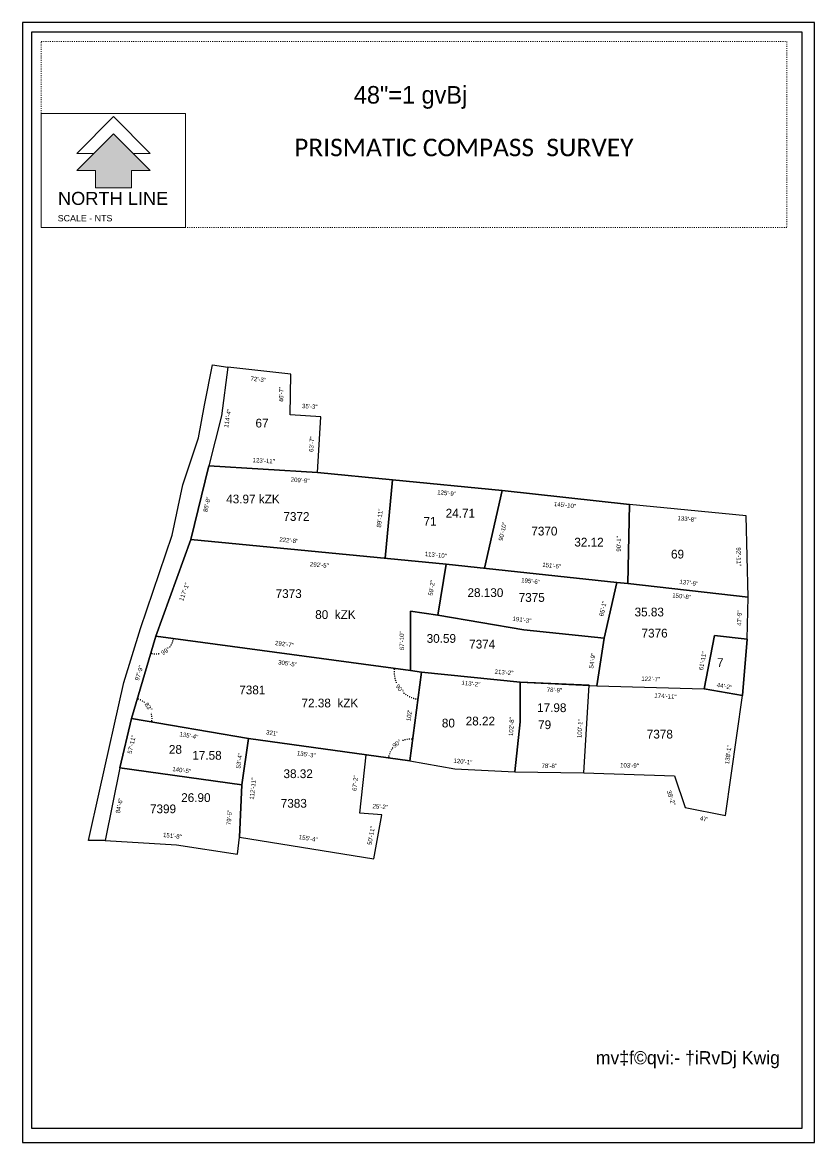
# Model space of a CAD drawing. Header units: inches. Extents: x -632136 to 122197, y -2623 to 455295.
# Drawn here: x -300524 to -289688, y 201021 to 216345 of the extents above; entities that cross this region are included whole.
import ezdxf

# ---------------------------------------------------------------- set-up
doc = ezdxf.new("R2010")
doc.units = ezdxf.units.IN
doc.header["$MEASUREMENT"] = 0
doc.linetypes.add('ACAD_ISO03W100', pattern=[30, 12, -18])
for name, color, linetype, lineweight in [('Angle', 220, 'ACAD_ISO03W100', 13), ('dor', 92, 'Continuous', 13), ('Main LINE', 20, 'Continuous', 30)]:
    doc.layers.add(name, color=color, linetype=linetype, lineweight=lineweight)
doc.styles.add('Arial$001', font='arial.ttf', dxfattribs={"height": 4.716})
doc.styles.get("Standard").update_dxf_attribs({"font": '', "height": 60})
doc.styles.get('Standard').set_extended_font_data('Kalpurush ANSI')
doc.dimstyles.new('d2', dxfattribs={"dimtxt": 240, "dimasz": 10, "dimexe": 0.18, "dimexo": 0.0625, "dimgap": 0.09, "dimtad": 0, "dimtoh": 1, "dimdec": 0, "dimzin": 0, "dimdsep": 46, "dimlunit": 4, "dimtxsty": 'Standard', "dimblk": 'CLOSEDBLANK', "dimcen": 0.09, "dimse1": 1, "dimse2": 1, "dimclrd": 1, "dimclre": 3, "dimclrt": 3, "dimadec": 0, "dimazin": 0, "dimtfac": 1, "dimtdec": 0, "dimtofl": 0, "dimtmove": 0, "dimatfit": 3, "dimldrblk": 'CLOSEDBLANK', "dimfxl": 1, "dimtfillclr": 7, "dimtolj": 1, "dimtzin": 0, "dimarcsym": 0})
doc.dimstyles.get("Standard").update_dxf_attribs({"dimtxt": 120, "dimasz": 10, "dimexe": 0.18, "dimexo": 0.0625, "dimgap": 0.09, "dimtad": 0, "dimtoh": 1, "dimdec": 0, "dimzin": 0, "dimdsep": 46, "dimlunit": 4, "dimtxsty": 'Standard', "dimcen": 0.09, "dimse1": 1, "dimse2": 1, "dimsd1": 1, "dimsd2": 1, "dimclre": 3, "dimclrt": 1, "dimadec": 0, "dimazin": 0, "dimtfac": 1, "dimtdec": 0, "dimtofl": 0, "dimtmove": 0, "dimatfit": 3, "dimfxl": 1, "dimtfillclr": 7, "dimtolj": 1, "dimtzin": 0, "dimarcsym": 0})

# ---------------------------------------------------------------- blocks, each defined once
blk = doc.blocks.new('*D182')
at = {"layer": 'Defpoints', "color": 0, "lineweight": 30}
for p in [(-298221, 209269), (-294728, 208936), (-294744, 208760)]:
    blk.add_point(p, dxfattribs=at)
at = {"layer": 'Main LINE', "color": 1, "insert": (-296462, 208924), "char_height": 60, "attachment_point": 5, "rotation": 354.5469}
blk.add_mtext('\\A1;292\'-5"', dxfattribs=at)
blk = doc.blocks.new('*D183')
at = {"layer": 'Defpoints', "color": 0, "lineweight": 30}
for p in [(-298697, 207948), (-295200, 207606), (-295217, 207479)]:
    blk.add_point(p, dxfattribs=at)
at = {"layer": 'Main LINE', "color": 1, "insert": (-296940, 207840), "char_height": 60, "attachment_point": 5, "rotation": 352.3245}
blk.add_mtext('\\A1;292\'-7"', dxfattribs=at)
blk = doc.blocks.new('*D184')
at = {"layer": 'Defpoints', "color": 0, "lineweight": 30}
for p in [(-295217, 208293), (-295333, 207479), (-295217, 207479)]:
    blk.add_point(p, dxfattribs=at)
at = {"layer": 'Main LINE', "color": 1, "insert": (-295333, 207886), "char_height": 60, "attachment_point": 5, "rotation": 90}
blk.add_mtext('\\A1;67\'-10"', dxfattribs=at)
blk = doc.blocks.new('*D185')
at = {"layer": 'Defpoints', "color": 0, "lineweight": 30}
for p in [(-294870, 208959), (-294728, 208936), (-294841, 208235)]:
    blk.add_point(p, dxfattribs=at)
at = {"layer": 'Main LINE', "color": 1, "insert": (-294927, 208608), "char_height": 60, "attachment_point": 5, "rotation": 80.8428}
blk.add_mtext('\\A1;59\'-2"', dxfattribs=at)
blk = doc.blocks.new('*D186')
at = {"layer": 'Defpoints', "color": 0, "lineweight": 30}
for p in [(-298221, 209269), (-295550, 209133), (-295561, 209015)]:
    blk.add_point(p, dxfattribs=at)
at = {"layer": 'Main LINE', "color": 1, "insert": (-296880, 209260), "char_height": 60, "attachment_point": 5, "rotation": 354.5469}
blk.add_mtext('\\A1;222\'-8"', dxfattribs=at)
blk = doc.blocks.new('*D187')
at = {"layer": 'Defpoints', "color": 0, "lineweight": 30}
for p in [(-297973, 210279), (-295470, 209989), (-295463, 210090)]:
    blk.add_point(p, dxfattribs=at)
at = {"layer": 'Main LINE', "color": 1, "insert": (-296725, 210083), "char_height": 60, "attachment_point": 5, "rotation": 355.6825}
blk.add_mtext('\\A1;209\'-9"', dxfattribs=at)
blk = doc.blocks.new('*D188')
at = {"layer": 'Defpoints', "color": 0, "lineweight": 30}
for p in [(-297973, 210279), (-296481, 210304), (-296488, 210188)]:
    blk.add_point(p, dxfattribs=at)
at = {"layer": 'Main LINE', "color": 1, "insert": (-297223, 210349), "char_height": 60, "attachment_point": 5, "rotation": 356.4729}
blk.add_mtext('\\A1;123\'-11"', dxfattribs=at)
blk = doc.blocks.new('*D189')
at = {"layer": 'Defpoints', "color": 0, "lineweight": 30}
for p in [(-298221, 209269), (-298697, 207948), (-298549, 207894)]:
    blk.add_point(p, dxfattribs=at)
at = {"layer": 'Main LINE', "color": 1, "insert": (-298311, 208555), "char_height": 60, "attachment_point": 5, "rotation": 70.1911}
blk.add_mtext('\\A1;117\'-1"', dxfattribs=at)
blk = doc.blocks.new('*D190')
at = {"layer": 'Defpoints', "color": 0, "lineweight": 30}
for p in [(-298697, 207948), (-295065, 207458), (-295082, 207331)]:
    blk.add_point(p, dxfattribs=at)
at = {"layer": 'Main LINE', "color": 1, "insert": (-296898, 207576), "char_height": 60, "attachment_point": 5, "rotation": 352.3176}
blk.add_mtext('\\A1;305\'-5"', dxfattribs=at)
blk = doc.blocks.new('*D191')
at = {"layer": 'Defpoints', "color": 0, "lineweight": 30}
for p in [(-299031, 206824), (-295209, 206335), (-295223, 206244)]:
    blk.add_point(p, dxfattribs=at)
at = {"layer": 'Main LINE', "color": 1, "insert": (-297113, 206625), "char_height": 60, "attachment_point": 5, "rotation": 351.3471}
blk.add_mtext("\\A1;321'", dxfattribs=at)
blk = doc.blocks.new('*D192')
at = {"layer": 'Defpoints', "color": 0, "lineweight": 30}
for p in [(-295065, 207458), (-295313, 206256), (-295223, 206244)]:
    blk.add_point(p, dxfattribs=at)
at = {"layer": 'Main LINE', "color": 1, "insert": (-295234, 206863), "char_height": 60, "attachment_point": 5, "rotation": 82.5585}
blk.add_mtext("\\A1;102'", dxfattribs=at)
blk = doc.blocks.new('*D193')
at = {"layer": 'Defpoints', "color": 0, "lineweight": 30}
for p in [(-299048, 206726), (-299031, 206824), (-297430, 206549)]:
    blk.add_point(p, dxfattribs=at)
at = {"layer": 'Main LINE', "color": 1, "insert": (-298247, 206589), "char_height": 60, "attachment_point": 5, "rotation": 350.2535}
blk.add_mtext('\\A1;135\'-4"', dxfattribs=at)
blk = doc.blocks.new('*D194')
at = {"layer": 'Defpoints', "color": 0, "lineweight": 30}
for p in [(-299031, 206824), (-298950, 206804), (-299192, 206147)]:
    blk.add_point(p, dxfattribs=at)
at = {"layer": 'Main LINE', "color": 1, "insert": (-299030, 206466), "char_height": 60, "attachment_point": 5, "rotation": 76.6533}
blk.add_mtext('\\A1;57\'-11"', dxfattribs=at)
blk = doc.blocks.new('*D195')
at = {"layer": 'Defpoints', "color": 0, "lineweight": 30}
for p in [(-299192, 206147), (-297511, 206000), (-297523, 205916)]:
    blk.add_point(p, dxfattribs=at)
at = {"layer": 'Main LINE', "color": 1, "insert": (-298345, 206116), "char_height": 60, "attachment_point": 5, "rotation": 352.1031}
blk.add_mtext('\\A1;140\'-5"', dxfattribs=at)
blk = doc.blocks.new('*D196')
at = {"layer": 'Defpoints', "color": 0, "lineweight": 30}
for p in [(-297430, 206549), (-297603, 205927), (-297523, 205916)]:
    blk.add_point(p, dxfattribs=at)
at = {"layer": 'Main LINE', "color": 1, "insert": (-297557, 206244), "char_height": 60, "attachment_point": 5, "rotation": 81.6862}
blk.add_mtext('\\A1;53\'-4"', dxfattribs=at)
blk = doc.blocks.new('*D197')
at = {"layer": 'Defpoints', "color": 0, "lineweight": 30}
for p in [(-299394, 205154), (-297567, 205124), (-297584, 204965)]:
    blk.add_point(p, dxfattribs=at)
at = {"layer": 'Main LINE', "color": 1, "insert": (-298472, 205218), "char_height": 60, "attachment_point": 5, "rotation": 354.0388}
blk.add_mtext('\\A1;151\'-8"', dxfattribs=at)
blk = doc.blocks.new('*D198')
at = {"layer": 'Defpoints', "color": 0, "lineweight": 30}
for p in [(-297523, 205916), (-297726, 204974), (-297584, 204965)]:
    blk.add_point(p, dxfattribs=at)
at = {"layer": 'Main LINE', "color": 1, "insert": (-297695, 205469), "char_height": 60, "attachment_point": 5, "rotation": 86.3299}
blk.add_mtext('\\A1;79\'-5"', dxfattribs=at)
blk = doc.blocks.new('*D199')
at = {"layer": 'Defpoints', "color": 0, "lineweight": 30}
for p in [(-299192, 206147), (-299394, 205154), (-299300, 205135)]:
    blk.add_point(p, dxfattribs=at)
at = {"layer": 'Main LINE', "color": 1, "insert": (-299199, 205631), "char_height": 60, "attachment_point": 5, "rotation": 78.5072}
blk.add_mtext('\\A1;84\'-6"', dxfattribs=at)
blk = doc.blocks.new('*D200')
at = {"layer": 'Defpoints', "color": 0, "lineweight": 30}
for p in [(-297430, 206549), (-295822, 206327), (-295837, 206221)]:
    blk.add_point(p, dxfattribs=at)
at = {"layer": 'Main LINE', "color": 1, "insert": (-296641, 206332), "char_height": 60, "attachment_point": 5, "rotation": 352.1445}
blk.add_mtext('\\A1;135\'-3"', dxfattribs=at)
blk = doc.blocks.new('*D201')
at = {"layer": 'Defpoints', "color": 0, "lineweight": 30}
for p in [(-295822, 206327), (-296016, 205537), (-295909, 205526)]:
    blk.add_point(p, dxfattribs=at)
at = {"layer": 'Main LINE', "color": 1, "insert": (-295972, 205938), "char_height": 60, "attachment_point": 5, "rotation": 83.8369}
blk.add_mtext('\\A1;67\'-2"', dxfattribs=at)
blk = doc.blocks.new('*D202')
at = {"layer": 'Defpoints', "color": 0, "lineweight": 30}
for p in [(-297557, 205200), (-295717, 204903), (-295695, 205034)]:
    blk.add_point(p, dxfattribs=at)
at = {"layer": 'Main LINE', "color": 1, "insert": (-296615, 205183), "char_height": 60, "attachment_point": 5, "rotation": 350.8308}
blk.add_mtext('\\A1;155\'-4"', dxfattribs=at)
blk = doc.blocks.new('*D203')
at = {"layer": 'Defpoints', "color": 0, "lineweight": 30}
for p in [(-295607, 205504), (-295810, 204920), (-295717, 204903)]:
    blk.add_point(p, dxfattribs=at)
at = {"layer": 'Main LINE', "color": 1, "insert": (-295755, 205220), "char_height": 60, "attachment_point": 5, "rotation": 79.6742}
blk.add_mtext('\\A1;50\'-11"', dxfattribs=at)
blk = doc.blocks.new('*D204')
at = {"layer": 'Defpoints', "color": 0, "lineweight": 30}
for p in [(-295909, 205526), (-295607, 205504), (-295599, 205615)]:
    blk.add_point(p, dxfattribs=at)
at = {"layer": 'Main LINE', "color": 1, "insert": (-295628, 205617), "char_height": 60, "attachment_point": 5, "rotation": 355.8266}
blk.add_mtext('\\A1;25\'-2"', dxfattribs=at)
blk = doc.blocks.new('*D205')
at = {"layer": 'Defpoints', "color": 0, "lineweight": 30}
for p in [(-298697, 207948), (-299107, 206846), (-299031, 206824)]:
    blk.add_point(p, dxfattribs=at)
at = {"layer": 'Main LINE', "color": 1, "insert": (-298929, 207444), "char_height": 60, "attachment_point": 5, "rotation": 73.4505}
blk.add_mtext('\\A1;97\'-9"', dxfattribs=at)
blk = doc.blocks.new('*D206')
at = {"layer": 'Defpoints', "color": 0, "lineweight": 30}
for p in [(-295223, 206244), (-293783, 206158), (-293790, 206091)]:
    blk.add_point(p, dxfattribs=at)
at = {"layer": 'Main LINE', "color": 1, "insert": (-294499, 206234), "char_height": 60, "attachment_point": 5, "rotation": 353.8859}
blk.add_mtext('\\A1;120\'-1"', dxfattribs=at)
blk = doc.blocks.new('*D207')
at = {"layer": 'Defpoints', "color": 0, "lineweight": 30}
for p in [(-293714, 207320), (-293873, 206096), (-293790, 206091)]:
    blk.add_point(p, dxfattribs=at)
at = {"layer": 'Main LINE', "color": 1, "insert": (-293835, 206711), "char_height": 60, "attachment_point": 5, "rotation": 86.4396}
blk.add_mtext('\\A1;102\'-8"', dxfattribs=at)
blk = doc.blocks.new('*D208')
at = {"layer": 'Defpoints', "color": 0, "lineweight": 30}
for p in [(-295074, 207368), (-295065, 207458), (-293714, 207320)]:
    blk.add_point(p, dxfattribs=at)
at = {"layer": 'Main LINE', "color": 1, "insert": (-294389, 207299), "char_height": 60, "attachment_point": 5, "rotation": 354.1886}
blk.add_mtext('\\A1;113\'-2"', dxfattribs=at)
blk = doc.blocks.new('*D209')
at = {"layer": 'Defpoints', "color": 0, "lineweight": 30}
for p in [(-297430, 206549), (-297557, 205200), (-297436, 205188)]:
    blk.add_point(p, dxfattribs=at)
at = {"layer": 'Main LINE', "color": 1, "insert": (-297373, 205863), "char_height": 60, "attachment_point": 5, "rotation": 84.6429}
blk.add_mtext('\\A1;112\'-11"', dxfattribs=at)
blk = doc.blocks.new('*D210')
at = {"layer": 'Defpoints', "color": 0, "lineweight": 30}
for p in [(-293714, 207320), (-292774, 207190), (-292770, 207276)]:
    blk.add_point(p, dxfattribs=at)
at = {"layer": 'Main LINE', "color": 1, "insert": (-293246, 207212), "char_height": 60, "attachment_point": 5, "rotation": 357.3453}
blk.add_mtext('\\A1;78\'-9"', dxfattribs=at)
blk = doc.blocks.new('*D211')
at = {"layer": 'Defpoints', "color": 0, "lineweight": 30}
for p in [(-292770, 207276), (-292937, 206084), (-292846, 206078)]:
    blk.add_point(p, dxfattribs=at)
at = {"layer": 'Main LINE', "color": 1, "insert": (-292899, 206683), "char_height": 60, "attachment_point": 5, "rotation": 86.3508}
blk.add_mtext('\\A1;100\'-1"', dxfattribs=at)
blk = doc.blocks.new('*D212')
at = {"layer": 'Defpoints', "color": 0, "lineweight": 30}
for p in [(-292845, 206169), (-293790, 206091), (-292846, 206078)]:
    blk.add_point(p, dxfattribs=at)
at = {"layer": 'Main LINE', "color": 1, "insert": (-293317, 206175), "char_height": 60, "attachment_point": 5, "rotation": 359.211}
blk.add_mtext('\\A1;78\'-8"', dxfattribs=at)
blk = doc.blocks.new('*D213')
at = {"layer": 'Defpoints', "color": 0, "lineweight": 30}
for p in [(-291598, 206160), (-292846, 206078), (-291602, 206039)]:
    blk.add_point(p, dxfattribs=at)
at = {"layer": 'Main LINE', "color": 1, "insert": (-292220, 206180), "char_height": 60, "attachment_point": 5, "rotation": 358.2043}
blk.add_mtext('\\A1;103\'-9"', dxfattribs=at)
blk = doc.blocks.new('*D214')
at = {"layer": 'Defpoints', "color": 0, "lineweight": 30}
for p in [(-292770, 207276), (-290680, 207059), (-290675, 207135)]:
    blk.add_point(p, dxfattribs=at)
at = {"layer": 'Main LINE', "color": 1, "insert": (-291728, 207129), "char_height": 60, "attachment_point": 5, "rotation": 356.1425}
blk.add_mtext('\\A1;174\'-11"', dxfattribs=at)
blk = doc.blocks.new('*D215')
at = {"layer": 'Defpoints', "color": 0, "lineweight": 30}
for p in [(-290675, 207135), (-290985, 205506), (-290906, 205495)]:
    blk.add_point(p, dxfattribs=at)
at = {"layer": 'Main LINE', "color": 1, "insert": (-290870, 206326), "char_height": 60, "attachment_point": 5, "rotation": 81.9848}
blk.add_mtext('\\A1;138\'-1"', dxfattribs=at)
blk = doc.blocks.new('*D216')
at = {"layer": 'Defpoints', "color": 0, "lineweight": 30}
for p in [(-291460, 205603), (-290925, 205396), (-290906, 205495)]:
    blk.add_point(p, dxfattribs=at)
at = {"layer": 'Main LINE', "color": 1, "insert": (-291202, 205450), "char_height": 60, "attachment_point": 5, "rotation": 348.9092}
blk.add_mtext("\\A1;47'", dxfattribs=at)
blk = doc.blocks.new('*D217')
at = {"layer": 'Defpoints', "color": 0, "lineweight": 30}
for p in [(-291734, 205995), (-291602, 206039), (-291460, 205603)]:
    blk.add_point(p, dxfattribs=at)
at = {"layer": 'Main LINE', "color": 1, "insert": (-291650, 205737), "char_height": 60, "attachment_point": 5, "rotation": 288.1186}
blk.add_mtext('\\A1;38\'-2"', dxfattribs=at)
blk = doc.blocks.new('*D218')
at = {"layer": 'Defpoints', "color": 0, "lineweight": 30}
for p in [(-292568, 207921), (-292778, 207289), (-292668, 207272)]:
    blk.add_point(p, dxfattribs=at)
at = {"layer": 'Main LINE', "color": 1, "insert": (-292728, 207613), "char_height": 60, "attachment_point": 5, "rotation": 81.2406}
blk.add_mtext('\\A1;54\'-9"', dxfattribs=at)
blk = doc.blocks.new('*D219')
at = {"layer": 'Defpoints', "color": 0, "lineweight": 30}
for p in [(-294841, 208235), (-292554, 208016), (-292568, 207921)]:
    blk.add_point(p, dxfattribs=at)
at = {"layer": 'Main LINE', "color": 1, "insert": (-293691, 208173), "char_height": 60, "attachment_point": 5, "rotation": 352.1347}
blk.add_mtext('\\A1;191\'-3"', dxfattribs=at)
blk = doc.blocks.new('*D220')
at = {"layer": 'Defpoints', "color": 0, "lineweight": 30}
for p in [(-292497, 208705), (-292395, 208682), (-292568, 207921)]:
    blk.add_point(p, dxfattribs=at)
at = {"layer": 'Main LINE', "color": 1, "insert": (-292583, 208325), "char_height": 60, "attachment_point": 5, "rotation": 77.2364}
blk.add_mtext('\\A1;65\'-1"', dxfattribs=at)
blk = doc.blocks.new('*D221')
at = {"layer": 'Defpoints', "color": 0, "lineweight": 30}
for p in [(-294202, 208879), (-294188, 209012), (-292395, 208682)]:
    blk.add_point(p, dxfattribs=at)
at = {"layer": 'Main LINE', "color": 1, "insert": (-293284, 208914), "char_height": 60, "attachment_point": 5, "rotation": 353.7973}
blk.add_mtext('\\A1;151\'-6"', dxfattribs=at)
blk = doc.blocks.new('*D222')
at = {"layer": 'Defpoints', "color": 0, "lineweight": 30}
for p in [(-294728, 208936), (-292407, 208575), (-292395, 208682)]:
    blk.add_point(p, dxfattribs=at)
at = {"layer": 'Main LINE', "color": 1, "insert": (-293573, 208702), "char_height": 60, "attachment_point": 5, "rotation": 353.7973}
blk.add_mtext('\\A1;195\'-6"', dxfattribs=at)
blk = doc.blocks.new('*D223')
at = {"layer": 'Defpoints', "color": 0, "lineweight": 30}
for p in [(-295550, 209128), (-295561, 209015), (-294202, 208879)]:
    blk.add_point(p, dxfattribs=at)
at = {"layer": 'Main LINE', "color": 1, "insert": (-294870, 209060), "char_height": 60, "attachment_point": 5, "rotation": 354.2569}
blk.add_mtext('\\A1;113\'-10"', dxfattribs=at)
blk = doc.blocks.new('*D224')
at = {"layer": 'Defpoints', "color": 0, "lineweight": 30}
for p in [(-293961, 209941), (-293834, 209912), (-294202, 208879)]:
    blk.add_point(p, dxfattribs=at)
at = {"layer": 'Main LINE', "color": 1, "insert": (-293955, 209381), "char_height": 60, "attachment_point": 5, "rotation": 77.1997}
blk.add_mtext('\\A1;90\'-10"', dxfattribs=at)
blk = doc.blocks.new('*D225')
at = {"layer": 'Defpoints', "color": 0, "lineweight": 30}
for p in [(-292221, 209749), (-292376, 208671), (-292241, 208668)]:
    blk.add_point(p, dxfattribs=at)
at = {"layer": 'Main LINE', "color": 1, "insert": (-292366, 209211), "char_height": 60, "attachment_point": 5, "rotation": 88.9661}
blk.add_mtext('\\A1;90\'-1"', dxfattribs=at)
blk = doc.blocks.new('*D226')
at = {"layer": 'Defpoints', "color": 0, "lineweight": 30}
for p in [(-295463, 210090), (-295685, 209027), (-295561, 209015)]:
    blk.add_point(p, dxfattribs=at)
at = {"layer": 'Main LINE', "color": 1, "insert": (-295636, 209564), "char_height": 60, "attachment_point": 5, "rotation": 84.7457}
blk.add_mtext('\\A1;89\'-11"', dxfattribs=at)
blk = doc.blocks.new('*D227')
at = {"layer": 'Defpoints', "color": 0, "lineweight": 30}
for p in [(-295463, 210090), (-293961, 209941), (-293971, 209831)]:
    blk.add_point(p, dxfattribs=at)
at = {"layer": 'Main LINE', "color": 1, "insert": (-294722, 209906), "char_height": 60, "attachment_point": 5, "rotation": 354.3536}
blk.add_mtext('\\A1;125\'-9"', dxfattribs=at)
blk = doc.blocks.new('*D228')
at = {"layer": 'Defpoints', "color": 0, "lineweight": 30}
for p in [(-293961, 209941), (-292232, 209645), (-292221, 209749)]:
    blk.add_point(p, dxfattribs=at)
at = {"layer": 'Main LINE', "color": 1, "insert": (-293102, 209742), "char_height": 60, "attachment_point": 5, "rotation": 353.6851}
blk.add_mtext('\\A1;145\'-10"', dxfattribs=at)
blk = doc.blocks.new('*D229')
at = {"layer": 'Defpoints', "color": 0, "lineweight": 30}
for p in [(-292221, 209749), (-290625, 209595), (-290636, 209476)]:
    blk.add_point(p, dxfattribs=at)
at = {"layer": 'Main LINE', "color": 1, "insert": (-291434, 209553), "char_height": 60, "attachment_point": 5, "rotation": 354.4902}
blk.add_mtext('\\A1;133\'-8"', dxfattribs=at)
blk = doc.blocks.new('*D230')
at = {"layer": 'Defpoints', "color": 0, "lineweight": 30}
for p in [(-290738, 209592), (-290625, 209595), (-290599, 208480)]:
    blk.add_point(p, dxfattribs=at)
at = {"layer": 'Main LINE', "color": 1, "insert": (-290725, 209035), "char_height": 60, "attachment_point": 5, "rotation": 271.3364}
blk.add_mtext('\\A1;92\'-11"', dxfattribs=at)
blk = doc.blocks.new('*D231')
at = {"layer": 'Defpoints', "color": 0, "lineweight": 30}
for p in [(-292241, 208668), (-290587, 208585), (-290599, 208480)]:
    blk.add_point(p, dxfattribs=at)
at = {"layer": 'Main LINE', "color": 1, "insert": (-291408, 208679), "char_height": 60, "attachment_point": 5, "rotation": 353.4684}
blk.add_mtext('\\A1;137\'-9"', dxfattribs=at)
blk = doc.blocks.new('*D232')
at = {"layer": 'Defpoints', "color": 0, "lineweight": 30}
for p in [(-290599, 208480), (-290723, 207910), (-290609, 207908)]:
    blk.add_point(p, dxfattribs=at)
at = {"layer": 'Main LINE', "color": 1, "insert": (-290717, 208196), "char_height": 60, "attachment_point": 5, "rotation": 88.9493}
blk.add_mtext('\\A1;47\'-9"', dxfattribs=at)
blk = doc.blocks.new('*D233')
at = {"layer": 'Defpoints', "color": 0, "lineweight": 30}
for p in [(-291057, 207958), (-291291, 207246), (-291197, 207228)]:
    blk.add_point(p, dxfattribs=at)
at = {"layer": 'Main LINE', "color": 1, "insert": (-291220, 207611), "char_height": 60, "attachment_point": 5, "rotation": 79.1057}
blk.add_mtext('\\A1;61\'-11"', dxfattribs=at)
blk = doc.blocks.new('*D234')
at = {"layer": 'Defpoints', "color": 0, "lineweight": 30}
for p in [(-291197, 207228), (-290660, 207218), (-290675, 207135)]:
    blk.add_point(p, dxfattribs=at)
at = {"layer": 'Main LINE', "color": 1, "insert": (-290921, 207265), "char_height": 60, "attachment_point": 5, "rotation": 349.9513}
blk.add_mtext('\\A1;44\'-2"', dxfattribs=at)
blk = doc.blocks.new('*D235')
at = {"layer": 'Defpoints', "color": 0, "lineweight": 30}
for p in [(-292395, 208682), (-290599, 208480), (-290608, 208394)]:
    blk.add_point(p, dxfattribs=at)
at = {"layer": 'Main LINE', "color": 1, "insert": (-291507, 208495), "char_height": 60, "attachment_point": 5, "rotation": 353.5846}
blk.add_mtext('\\A1;150\'-8"', dxfattribs=at)
blk = doc.blocks.new('*D236')
at = {"layer": 'Defpoints', "color": 0, "lineweight": 30}
for p in [(-291194, 207342), (-292668, 207272), (-291197, 207228)]:
    blk.add_point(p, dxfattribs=at)
at = {"layer": 'Main LINE', "color": 1, "insert": (-291929, 207364), "char_height": 60, "attachment_point": 5, "rotation": 358.2861}
blk.add_mtext('\\A1;122\'-7"', dxfattribs=at)
blk = doc.blocks.new('*D237')
at = {"layer": 'Defpoints', "color": 0, "lineweight": 30}
for p in [(-295217, 207479), (-292661, 207351), (-292668, 207272)]:
    blk.add_point(p, dxfattribs=at)
at = {"layer": 'Main LINE', "color": 1, "insert": (-293936, 207454), "char_height": 60, "attachment_point": 5, "rotation": 355.3582}
blk.add_mtext('\\A1;213\'-2"', dxfattribs=at)
blk = doc.blocks.new('*D238')
at = {"layer": 'Defpoints', "color": 0, "lineweight": 30}
for p in [(-297716, 211627), (-296854, 211534), (-296867, 211415)]:
    blk.add_point(p, dxfattribs=at)
at = {"layer": 'Main LINE', "color": 1, "insert": (-297298, 211462), "char_height": 60, "attachment_point": 5, "rotation": 353.8058}
blk.add_mtext('\\A1;72\'-3"', dxfattribs=at)
blk = doc.blocks.new('*D239')
at = {"layer": 'Defpoints', "color": 0, "lineweight": 30}
for p in [(-296854, 211534), (-296983, 210975), (-296854, 210975)]:
    blk.add_point(p, dxfattribs=at)
at = {"layer": 'Main LINE', "color": 1, "insert": (-296983, 211254), "char_height": 60, "attachment_point": 5, "rotation": 90}
blk.add_mtext('\\A1;46\'-7"', dxfattribs=at)
blk = doc.blocks.new('*D240')
at = {"layer": 'Defpoints', "color": 0, "lineweight": 30}
for p in [(-296433, 211082), (-296863, 210976), (-296441, 210949)]:
    blk.add_point(p, dxfattribs=at)
at = {"layer": 'Main LINE', "color": 1, "insert": (-296593, 211092), "char_height": 60, "attachment_point": 5, "rotation": 356.4068}
blk.add_mtext('\\A1;35\'-3"', dxfattribs=at)
blk = doc.blocks.new('*D241')
at = {"layer": 'Defpoints', "color": 0, "lineweight": 30}
for p in [(-296441, 210949), (-296590, 210194), (-296488, 210188)]:
    blk.add_point(p, dxfattribs=at)
at = {"layer": 'Main LINE', "color": 1, "insert": (-296567, 210575), "char_height": 60, "attachment_point": 5, "rotation": 86.4682}
blk.add_mtext('\\A1;63\'-7"', dxfattribs=at)
blk = doc.blocks.new('*D242')
at = {"layer": 'Defpoints', "color": 0, "lineweight": 30}
for p in [(-297716, 211627), (-297588, 211603), (-297973, 210279)]:
    blk.add_point(p, dxfattribs=at)
at = {"layer": 'Main LINE', "color": 1, "insert": (-297716, 210929), "char_height": 60, "attachment_point": 5, "rotation": 79.2059}
blk.add_mtext('\\A1;114\'-4"', dxfattribs=at)
blk = doc.blocks.new('*D243')
at = {"layer": 'Defpoints', "color": 0, "lineweight": 30}
for p in [(-297973, 210279), (-298221, 209269), (-298125, 209246)]:
    blk.add_point(p, dxfattribs=at)
at = {"layer": 'Main LINE', "color": 1, "insert": (-298000, 209751), "char_height": 60, "attachment_point": 5, "rotation": 76.1775}
blk.add_mtext('\\A1;86\'-8"', dxfattribs=at)
blk = doc.blocks.new('_ClosedBlank')
at = {"color": 0, "linetype": 'ByBlock', "lineweight": -2}
for p, q in [((-1, 0.2), (0, 0)), ((-1, 0.2), (-1, -0.2)), ((0, 0), (-1, -0.2))]:
    blk.add_line(p, q, dxfattribs=at)
blk = doc.blocks.new('*D244')
at = {"layer": 'Angle', "color": 1, "lineweight": -2}
for start, end in [(173.8535, 205.4745), (229.4085, 261.0295)]:
    blk.add_arc((-295065, 207458), 375, start, end, dxfattribs=at)
at = {"layer": 'Defpoints', "color": 0, "lineweight": 30}
for p in [(-298697, 207948), (-295217, 207479), (-295065, 207458), (-295411, 207315), (-295223, 206244)]:
    blk.add_point(p, dxfattribs=at)
at = {"layer": 'Angle', "color": 1, "lineweight": -2, "xscale": 10, "yscale": 10, "zscale": 10}
for p, rotation in [((-295436, 207508), 83.08901190493656), ((-295113, 207087), 351.793976178532)]:
    blk.add_blockref('_ClosedBlank', p, dxfattribs=dict(at, rotation=rotation))
at = {"layer": 'Angle', "color": 3, "insert": (-295362, 207230), "char_height": 60, "attachment_point": 5, "rotation": 307.4415}
blk.add_mtext('\\A1;90°', dxfattribs=at)
blk = doc.blocks.new('*D245')
at = {"layer": 'Angle', "color": 1, "lineweight": -2}
for start, end in [(142.6349, 170.2006), (84.5024, 112.0681)]:
    blk.add_arc((-295223, 206244), 295, start, end, dxfattribs=at)
at = {"layer": 'Defpoints', "color": 0, "lineweight": 30}
for p in [(-295065, 207458), (-297430, 206549), (-295335, 206517), (-295223, 206244), (-295223, 206244)]:
    blk.add_point(p, dxfattribs=at)
at = {"layer": 'Angle', "color": 1, "lineweight": -2, "xscale": 10, "yscale": 10, "zscale": 10}
for p, rotation in [((-295185, 206537), 353.5304269863043), ((-295515, 206285), 261.1725632637658)]:
    blk.add_blockref('_ClosedBlank', p, dxfattribs=dict(at, rotation=rotation))
at = {"layer": 'Angle', "color": 3, "insert": (-295402, 206479), "char_height": 60, "attachment_point": 5, "rotation": 37.3515}
blk.add_mtext('\\A1;90°', dxfattribs=at)
blk = doc.blocks.new('*D246')
at = {"layer": 'Angle', "color": 1, "lineweight": -2}
for start, end in [(321.5974, 349.9432), (255.8318, 284.1776)]:
    blk.add_arc((-298697, 207948), 241, start, end, dxfattribs=at)
at = {"layer": 'Defpoints', "color": 0, "lineweight": 30}
for p in [(-298697, 207948), (-298697, 207948), (-298629, 207717), (-295217, 207479), (-299031, 206824)]:
    blk.add_point(p, dxfattribs=at)
at = {"layer": 'Angle', "color": 1, "lineweight": -2, "xscale": 10, "yscale": 10, "zscale": 10}
for p, rotation in [((-298459, 207916), 81.13383146148233), ((-298766, 207717), 164.6411806938034)]:
    blk.add_blockref('_ClosedBlank', p, dxfattribs=dict(at, rotation=rotation))
at = {"layer": 'Angle', "color": 3, "insert": (-298566, 207746), "char_height": 60, "attachment_point": 5, "rotation": 32.8875}
blk.add_mtext('\\A1;99°', dxfattribs=at)
blk = doc.blocks.new('*D247')
at = {"layer": 'Angle', "color": 1, "lineweight": -2}
for start, end in [(50.7044, 71.4071), (352.297, 16.9023)]:
    blk.add_arc((-299031, 206824), 280, start, end, dxfattribs=at)
at = {"layer": 'Defpoints', "color": 0, "lineweight": 30}
for p in [(-298697, 207948), (-298764, 206910), (-299031, 206824), (-299031, 206824), (-297430, 206549)]:
    blk.add_point(p, dxfattribs=at)
at = {"layer": 'Angle', "color": 1, "lineweight": -2, "xscale": 10, "yscale": 10, "zscale": 10}
for p, rotation in [((-298951, 207093), 162.4287979114987), ((-298755, 206776), 261.2752755778565)]:
    blk.add_blockref('_ClosedBlank', p, dxfattribs=dict(at, rotation=rotation))
at = {"layer": 'Angle', "color": 3, "insert": (-298798, 206980), "char_height": 60, "attachment_point": 5, "rotation": 303.8034}
blk.add_mtext('\\A1;83°', dxfattribs=at)

msp = doc.modelspace()

# ---------------------------------------------------------------- hatches: boundary and pattern name
h = msp.add_hatch()
h.set_pattern_fill('ANSI36', color=256, scale=25, style=0)
h.set_pattern_definition([(45, (-415833.1284, 189737.9073), (1.65728152, 6.0766989), [7.8125, -1.5625, 0, -1.5625])])
h.paths.add_polyline_path([(-299279, 214820.2), (-299778.9, 214317.4), (-299525, 214317.4), (-299525, 214081.3), (-299033.1, 214081.3), (-299033.1, 214317.4), (-298776.2, 214317.4)])

# ---------------------------------------------------------------- linework, layer by layer
at = {"color": 5}
msp.add_lwpolyline([(-300524, 201021), (-289688, 201021), (-289688, 216345), (-300524, 216345)], close=True, dxfattribs=at)
at = {"color": 1}
msp.add_lwpolyline([(-300396.3, 216215), (-289864.6, 216215), (-289864.6, 201212.4), (-300396.3, 201212.4)], close=True, dxfattribs=at)
at = {"color": 7, "linetype": 'Continuous', "lineweight": 20, "true_color": 0x000007}
for points in [[(-298291.3, 215098.9), (-300266.8, 215098.9), (-300266.8, 213540.8)], [(-298776.2, 214553.4), (-299279, 215056.2), (-299778.9, 214553.4)], [(-298291.3, 215098.9), (-298291.3, 213540.8), (-298291.3, 213540.8)], [(-298776.2, 214317.4), (-299279, 214820.2), (-299778.9, 214317.4)], [(-299542.8, 214553.4), (-299778.9, 214553.4)], [(-298776.2, 214553.4), (-299012.3, 214553.4)], [(-299525, 214317.4), (-299778.9, 214317.4)], [(-299525, 214317.4), (-299525, 214081.3), (-299033.1, 214081.3)], [(-299033.1, 214317.4), (-299033.1, 214081.3)], [(-298776.2, 214317.4), (-299033.1, 214317.4)], [(-298291.3, 213540.8), (-300266.8, 213540.8)]]:
    msp.add_lwpolyline(points, dxfattribs=at)
at = {"layer": 'Angle', "color": 7}
msp.add_lwpolyline([(-300266.8, 216083.8), (-290067.3, 216083.8), (-290067.3, 213540.8), (-300266.8, 213540.8)], close=True, dxfattribs=at)
at = {"layer": 'Main LINE', "color": 1}
for p, q in [((-298034.6, 211108.7), (-297924.6, 211660.2)), ((-297924.6, 211660.2), (-297715.6, 211627.2)), ((-297715.6, 211627.2), (-297800.6, 210964.2)), ((-296854.1, 211533.7), (-297715.6, 211627.2)), ((-296863.1, 210975.7), (-296854.1, 211533.7)), ((-298113.1, 210662.2), (-298034.6, 211108.7)), ((-297800.6, 210964.2), (-297972.6, 210279.2)), ((-296441.1, 210949.2), (-296863.1, 210975.7)), ((-296488.1, 210187.7), (-296441.1, 210949.2)), ((-298331.1, 210021.2), (-298113.1, 210662.2)), ((-298221.1, 209269.2), (-297972.6, 210279.2)), ((-297972.6, 210279.2), (-296488.1, 210187.7)), ((-296488.1, 210187.7), (-295462.6, 210089.7)), ((-298475.1, 209330.2), (-298331.1, 210021.2)), ((-295462.6, 210089.7), (-295561.4, 209015.3)), ((-295462.6, 210089.7), (-293960.6, 209941.2)), ((-293960.6, 209941.2), (-294202, 208878.6)), ((-293960.6, 209941.2), (-292221.1, 209748.7)), ((-292221.1, 209748.7), (-292240.6, 208668.2)), ((-290624.6, 209594.7), (-292221.1, 209748.7)), ((-290598.6, 208480.2), (-290624.6, 209594.7)), ((-298907.6, 208052.2), (-298475.1, 209330.2)), ((-294727.6, 208935.7), (-292395.1, 208682.2)), ((-292395.1, 208682.2), (-292567.6, 207920.7)), ((-292240.6, 208668.2), (-292395.1, 208682.2)), ((-292240.6, 208668.2), (-290598.6, 208480.2)), ((-290609.1, 207907.7), (-290598.6, 208480.2)), ((-293663.1, 208036.7), (-294840.6, 208234.7)), ((-299137.6, 207314.2), (-298907.6, 208052.2)), ((-299031.1, 206823.7), (-298697.1, 207947.7)), ((-292567.6, 207920.7), (-293663.1, 208036.7)), ((-291197.1, 207227.7), (-291056.6, 207957.7)), ((-291056.6, 207957.7), (-290609.1, 207907.7)), ((-292667.6, 207271.7), (-292567.6, 207920.7)), ((-290609.1, 207907.7), (-290675.1, 207135.2)), ((-295064.6, 207457.7), (-295223.1, 206244.2)), ((-295217.1, 207478.7), (-295064.6, 207457.7)), ((-293713.6, 207320.2), (-295064.6, 207457.7)), ((-299471.6, 205827.7), (-299137.6, 207314.2)), ((-293713.6, 206778.2), (-293713.6, 207320.2)), ((-293713.6, 207320.2), (-292667.6, 207271.7)), ((-292846.1, 206077.7), (-292769.6, 207276.5)), ((-292667.6, 207271.7), (-291197.1, 207227.7)), ((-290675.1, 207135.2), (-291197.1, 207227.7)), ((-290906.1, 205494.7), (-290675.1, 207135.2)), ((-299191.6, 206147.2), (-299031.1, 206823.7)), ((-297430.1, 206548.7), (-299031.1, 206823.7)), ((-293790.1, 206090.7), (-293713.6, 206778.2)), ((-297430.1, 206548.7), (-297522.6, 205915.7)), ((-295223.1, 206244.2), (-297430.1, 206548.7)), ((-295908.6, 205525.7), (-295822.1, 206326.9)), ((-299191.6, 206147.2), (-299393.6, 205153.7)), ((-297522.6, 205915.7), (-299191.6, 206147.2)), ((-295223.1, 206244.2), (-294607.1, 206133.7)), ((-294607.1, 206133.7), (-293790.1, 206090.7)), ((-293790.1, 206090.7), (-292846.1, 206077.7)), ((-292846.1, 206077.7), (-291602.1, 206038.7)), ((-291602.1, 206038.7), (-291459.6, 205603.2)), ((-299620.1, 205153.7), (-299471.6, 205827.7)), ((-297522.6, 205915.7), (-297556.6, 205199.7)), ((-295607.1, 205503.7), (-295908.6, 205525.7)), ((-295716.6, 204902.7), (-295607.1, 205503.7)), ((-291459.6, 205603.2), (-290906.1, 205494.7)), ((-297583.6, 204964.7), (-297556.6, 205199.7)), ((-297556.6, 205199.7), (-295716.6, 204902.7)), ((-299393.6, 205153.7), (-299620.1, 205153.7)), ((-299393.6, 205153.7), (-298416.1, 205092.7)), ((-298416.1, 205092.7), (-297583.6, 204964.7))]:
    msp.add_line(p, q, dxfattribs=at)
for points in [[(-295462.6, 210089.7), (-296488.1, 210187.7), (-297972.6, 210279.2), (-298221.1, 209269.2), (-295561.4, 209015.3)], [(-293960.6, 209941.2), (-295462.6, 210089.7), (-295561.4, 209015.3), (-294727.6, 208935.7), (-294202, 208878.6)], [(-292221.1, 209748.7), (-293960.6, 209941.2), (-294202, 208878.6), (-292395.1, 208682.2), (-292240.6, 208668.2)], [(-290624.6, 209594.7), (-292221.1, 209748.7), (-292240.6, 208668.2), (-290598.6, 208480.2)], [(-294727.6, 208935.7), (-298221.1, 209269.2), (-298697.1, 207947.7), (-295217.1, 207478.7), (-295217.1, 208292.7), (-294840.6, 208234.7)], [(-292395.1, 208682.2), (-294727.6, 208935.7), (-294840.6, 208234.7), (-293663.1, 208036.7), (-292567.6, 207920.7)], [(-290598.6, 208480.2), (-292240.6, 208668.2), (-292395.1, 208682.2), (-292567.6, 207920.7), (-292667.6, 207271.7), (-291197.1, 207227.7), (-291056.6, 207957.7), (-290609.1, 207907.7)], [(-292567.6, 207920.7), (-293663.1, 208036.7), (-294840.6, 208234.7), (-295217.1, 208292.7), (-295217.1, 207478.7), (-295064.6, 207457.7), (-293713.6, 207320.2), (-292667.6, 207271.7)], [(-295064.6, 207457.7), (-295217.1, 207478.7), (-298697.1, 207947.7), (-299031.1, 206823.7), (-297430.1, 206548.7), (-295223.1, 206244.2)], [(-290609.1, 207907.7), (-291056.6, 207957.7), (-291197.1, 207227.7), (-290675.1, 207135.2)], [(-293713.6, 206778.2), (-293713.6, 207320.2), (-295064.6, 207457.7), (-295223.1, 206244.2), (-294607.1, 206133.7), (-293790.1, 206090.7)], [(-292769.6, 207276.5), (-293713.6, 207320.2), (-293713.6, 206778.2), (-293790.1, 206090.7), (-292846.1, 206077.7)], [(-297430.1, 206548.7), (-299031.1, 206823.7), (-299191.6, 206147.2), (-297522.6, 205915.7)], [(-295822.1, 206326.9), (-297430.1, 206548.7), (-297522.6, 205915.7), (-297556.6, 205199.7), (-295716.6, 204902.7), (-295607.1, 205503.7), (-295908.6, 205525.7)], [(-297522.6, 205915.7), (-299191.6, 206147.2), (-299393.6, 205153.7), (-298416.1, 205092.7), (-297583.6, 204964.7), (-297556.6, 205199.7)]]:
    msp.add_lwpolyline(points, close=True, dxfattribs=at)
msp.add_lwpolyline([(-298221.1, 209269.2), (-294727.6, 208935.7), (-294840.6, 208234.7), (-295217.1, 208292.7), (-295217.1, 207478.7), (-298697.1, 207947.7), (-298221.1, 209269.2)], dxfattribs=at)

# ---------------------------------------------------------------- texts
at = {"color": 7, "true_color": 0x000007, "style": 'Arial$001'}
for s, height, p in [('NORTH LINE', 178.39, (-300037.7, 213848.4)), ('SCALE - NTS', 86.789, (-300040.7, 213622.8))]:
    msp.add_text(s, height=height, dxfattribs=at).set_placement(p)
at = {"color": 5, "insert": (-292680.6, 202271.9), "char_height": 180, "width": 2665.782, "attachment_point": 1}
msp.add_mtext('{\\C3;mv‡f©qvi:- †iRvDj Kwig }', dxfattribs=at)
at = {"layer": 'Angle', "color": 7, "char_height": 240, "width": 4683.313, "attachment_point": 1}
for s, insert in [('{\\C1;48"=1 gvBj}', (-295990.1, 215474.4)), ('{\\fCalibri|b0|i0|c0|p34;PRISMATIC COMPASS  SURVEY}', (-296806, 214754.1))]:
    msp.add_mtext(s, dxfattribs=dict(at, insert=insert))
at = {"layer": 'dor', "color": 1, "char_height": 120, "width": 1077.663, "attachment_point": 1}
for s, insert in [('{\\C7;80  kZK}', (-296518.8, 208304.3)), ('{\\C7;72.38  kZK}', (-296706.2, 207094.3))]:
    msp.add_mtext(s, dxfattribs=dict(at, insert=insert))
at = {"layer": 'Main LINE', "color": 1, "char_height": 120, "attachment_point": 1}
for s, insert, width in [('{\\C6;67}', (-297335.6, 210923.6), 1391), ('{\\C7;43.97 kZK}', (-297736.1, 209885.2), 1009.466), ('{\\C6;7372}', (-296954.5, 209645.7), 1391), ('{\\C7;24.71}', (-294734.1, 209691.2), 299.5), ('{\\C6;71}', (-295037.5, 209579.2), 1391), ('{\\C6;7370}', (-293562.5, 209446.2), 1391), ('{\\C0;32.12}', (-292974.6, 209295.2), 330), ('{\\C6;69}', (-291652.1, 209131.2), 1391), ('{\\C6;7373}', (-297060.3, 208591), 1391), ('{\\C7;28.130}', (-294436.1, 208604.2), 324.5), ('{\\C6;7375}', (-293735.6, 208538.1), 1391), ('{\\C7;35.83}', (-292150.6, 208339.2), 616), ('{\\C7;30.59}', (-294994.6, 207977.7), 310), ('{\\C6;7376}', (-292055.1, 208050.2), 1391), ('{\\C6;7374}', (-294413.1, 207900.1), 1391), ('{\\C6;7}', (-291023.6, 207647.7), 1391), ('{\\C6;7381}', (-297557.8, 207273), 1391), ('{\\C7;17.98}', (-293484.1, 207030.2), 346.5), ('{\\C6;80}', (-294786.3, 206820), 1391), ('{\\C7;28.22}', (-294460.6, 206847.7), 397.5), ('{\\C6;79}', (-293470.1, 206797.6), 1391), ('{\\C6;7378}', (-291983.4, 206668.7), 1391), ('{\\C6;28}', (-298520.3, 206460), 1391), ('{\\C7;17.58}', (-298200.1, 206378.7), 316), ('{\\C7;38.32}', (-296952.6, 206127.2), 710), ('{\\C7;26.90}', (-298352.1, 205800.2), 385), ('{\\C6;7383}', (-296990.1, 205722.2), 1391), ('{\\C6;7399}', (-298779.1, 205646.2), 1391)]:
    msp.add_mtext(s, dxfattribs=dict(at, insert=insert, width=width))

# ---------------------------------------------------------------- dimensions: what is measured, and where the dimension line sits
at = {"layer": 'Angle', "color": 7}
for base, line1, line2, picture, middle in [((-298629.1, 207716.9), ((-295217.1, 207478.7), (-298697.1, 207947.7)), ((-298697.1, 207947.7), (-299031.1, 206823.7)), '*D246', (-298566.4, 207745.7)), ((-295411, 207315.4), ((-295064.6, 207457.7), (-295223.1, 206244.2)), ((-295217.1, 207478.7), (-298697.1, 207947.7)), '*D244', (-295362, 207230.4)), ((-295335.5, 206516.7), ((-295064.6, 207457.7), (-295223.1, 206244.2)), ((-297430.1, 206548.7), (-295223.1, 206244.2)), '*D245', (-295401.9, 206478.6))]:
    dim = msp.add_angular_dim_2l(base=base, line1=line1, line2=line2, dimstyle='d2', dxfattribs=at)
    dim.commit()
    dim.dimension.update_dxf_attribs({"geometry": picture, "text_midpoint": middle})
dim = msp.add_angular_dim_2l(base=(-298764.4, 206910.3), line1=((-297430.1, 206548.7), (-299031.1, 206823.7)), line2=((-298697.1, 207947.7), (-299031.1, 206823.7)), dimstyle='d2', dxfattribs=at)
dim.commit()
dim.dimension.update_dxf_attribs({"geometry": '*D247', "text_midpoint": (-298798.1, 206979.7), "dimtype": 162})
at = {"layer": 'Main LINE', "color": 1}
for p1, p2, distance, picture, middle in [((-297972.6, 210279.2), (-297715.6, 211627.2), -129.9, '*D242', (-297716.5, 210928.9)), ((-297715.6, 211627.2), (-296854.1, 211533.7), -118.9, '*D238', (-297297.7, 211462.2)), ((-296441.1, 210949.2), (-296488.1, 210187.7), -102.6, '*D241', (-296567, 210574.8)), ((-297972.6, 210279.2), (-298221.1, 209269.2), 99.3, '*D243', (-298000.4, 209750.5)), ((-297972.6, 210279.2), (-296488.1, 210187.7), 116.2, '*D188', (-297223.2, 210349.4)), ((-297972.6, 210279.2), (-295462.6, 210089.7), -101.3, '*D187', (-296725.2, 210083.5)), ((-295462.6, 210089.7), (-295561.4, 209015.3), -124.3, '*D226', (-295635.8, 209563.9)), ((-295462.6, 210089.7), (-293960.6, 209941.2), -110.3, '*D227', (-294722.4, 209905.7)), ((-294202, 208878.6), (-293960.6, 209941.2), -129.7, '*D224', (-293954.8, 209381.2)), ((-293960.6, 209941.2), (-292221.1, 209748.7), -103.9, '*D228', (-293102.2, 209741.7)), ((-292221.1, 209748.7), (-292240.6, 208668.2), -135.5, '*D225', (-292366.3, 209210.9)), ((-292221.1, 209748.7), (-290624.6, 209594.7), -118.9, '*D229', (-291434.2, 209553.4)), ((-290598.6, 208480.2), (-290624.6, 209594.7), 113, '*D230', (-290724.5, 209034.8)), ((-298221.1, 209269.2), (-298697.1, 207947.7), 157.2, '*D189', (-298311.1, 208555.2)), ((-298221.1, 209269.2), (-295561.4, 209015.3), 118.3, '*D186', (-296880, 209260.1)), ((-294202, 208878.6), (-295561.4, 209015.3), -113.4, '*D223', (-294870.3, 209059.8)), ((-294840.6, 208234.7), (-294727.6, 208935.7), 144.4, '*D185', (-294926.6, 208608.2)), ((-294727.6, 208935.7), (-292395.1, 208682.2), -107.9, '*D222', (-293573, 208701.8)), ((-292395.1, 208682.2), (-294202, 208878.6), -134.1, '*D221', (-293284, 208913.8)), ((-292240.6, 208668.2), (-290598.6, 208480.2), 105.9, '*D231', (-291407.5, 208679.4)), ((-292567.6, 207920.7), (-292395.1, 208682.2), 104.2, '*D220', (-292583, 208324.5)), ((-292395.1, 208682.2), (-290598.6, 208480.2), -87.2, '*D235', (-291506.6, 208494.6)), ((-290598.6, 208480.2), (-290609.1, 207907.7), -113.5, '*D232', (-290717.3, 208196.1)), ((-295217.1, 208292.7), (-295217.1, 207478.7), -116, '*D184', (-295333.1, 207885.7)), ((-294840.6, 208234.7), (-292567.6, 207920.7), 96.6, '*D219', (-293690.8, 208173.5)), ((-298697.1, 207947.7), (-295217.1, 207478.7), 128.3, '*D183', (-296939.9, 207840.4)), ((-298697.1, 207947.7), (-295064.6, 207457.7), -127.7, '*D190', (-296897.9, 207576.2)), ((-291056.6, 207957.7), (-291197.1, 207227.7), -95.2, '*D233', (-291220.3, 207610.7)), ((-292567.6, 207920.7), (-292667.6, 207271.7), -111.5, '*D218', (-292727.8, 207613.2)), ((-295217.1, 207478.7), (-292667.6, 207271.7), 79.2, '*D237', (-293935.9, 207454.2)), ((-295064.6, 207457.7), (-295223.1, 206244.2), -91.1, '*D192', (-295234.2, 206862.8)), ((-292667.6, 207271.7), (-291197.1, 207227.7), 114.3, '*D236', (-291928.9, 207364)), ((-293713.6, 207320.2), (-293790.1, 206090.7), -83.4, '*D207', (-293835, 206710.7)), ((-293713.6, 207320.2), (-292769.6, 207276.5), -86.9, '*D210', (-293245.6, 207211.6)), ((-292769.6, 207276.5), (-292846.1, 206077.7), -90.9, '*D211', (-292898.6, 206682.9)), ((-292769.6, 207276.5), (-290675.1, 207135.2), -76.9, '*D214', (-291727.5, 207129.1)), ((-291197.1, 207227.7), (-290675.1, 207135.2), 84.5, '*D234', (-290921.3, 207264.7)), ((-290675.1, 207135.2), (-290906.1, 205494.7), -80, '*D215', (-290869.8, 206326.1)), ((-299191.6, 206147.2), (-299031.1, 206823.7), -83.8, '*D194', (-299029.8, 206466.1)), ((-297430.1, 206548.7), (-299031.1, 206823.7), 98.9, '*D193', (-298247.3, 206588.7)), ((-299031.1, 206823.7), (-295223.1, 206244.2), 92.2, '*D191', (-297113.2, 206625.2)), ((-297430.1, 206548.7), (-297522.6, 205915.7), -81.3, '*D196', (-297556.8, 206244)), ((-297430.1, 206548.7), (-297556.6, 205199.7), 121, '*D209', (-297372.9, 205862.9)), ((-297430.1, 206548.7), (-295822.1, 206326.9), -107.3, '*D200', (-296640.7, 206331.5)), ((-295822.1, 206326.9), (-295908.6, 205525.7), -107.8, '*D201', (-295972.5, 205937.9)), ((-295223.1, 206244.2), (-293790.1, 206090.7), 67.3, '*D206', (-294499.4, 206234.4)), ((-299191.6, 206147.2), (-299393.6, 205153.7), 95.8, '*D199', (-299198.7, 205631.4)), ((-299191.6, 206147.2), (-297522.6, 205915.7), 84.8, '*D195', (-298345.4, 206115.5)), ((-293790.1, 206090.7), (-292846.1, 206077.7), 90.9, '*D212', (-293316.8, 206175.1)), ((-292846.1, 206077.7), (-291602.1, 206038.7), 121.8, '*D213', (-292220.3, 206179.9)), ((-295607.1, 205503.7), (-295716.6, 204902.7), -95, '*D203', (-295755.3, 205220.3)), ((-291459.6, 205603.2), (-290906.1, 205494.7), -100.8, '*D216', (-291202.2, 205450)), ((-299393.6, 205153.7), (-297583.6, 204964.7), 159.7, '*D197', (-298472, 205218.1)), ((-297556.6, 205199.7), (-295716.6, 204902.7), 133.4, '*D202', (-296615.3, 205182.9))]:
    dim = msp.add_aligned_dim(p1=p1, p2=p2, distance=distance, dimstyle='Standard', override={"dimpost": '\\X'}, dxfattribs=at)
    dim.commit()
    dim.dimension.update_dxf_attribs({"geometry": picture, "text_midpoint": middle})
for base, p1, p2, angle, picture, middle in [((-296983.0677, 210975.1674), (-296854.0683, 211533.7326), (-296854.0683, 210975.1674), 270, '*D239', (-296983.0677, 211254.45)), ((-296432.8, 211081.6), (-296863.1, 210975.7), (-296441.1, 210949.2), 356.40676, '*D240', (-296593.4, 211091.7)), ((-294744.3, 208760.2), (-298221.1, 209269.2), (-294727.6, 208935.7), 354.5469, '*D182', (-296462.4, 208924.2)), ((-299106.6, 206846.2), (-298697.1, 207947.7), (-299031.1, 206823.7), 253.45052, '*D205', (-298929.1, 207443.7)), ((-295073.7, 207368.4), (-293713.6, 207320.2), (-295064.6, 207457.7), 174.18865, '*D208', (-294389.1, 207298.7)), ((-291734.5, 205995.4), (-291459.6, 205603.2), (-291602.1, 206038.7), 108.11862, '*D217', (-291650, 205737.2)), ((-297726.3, 204973.9), (-297522.6, 205915.7), (-297583.6, 204964.7), 266.3299, '*D198', (-297694.6, 205469.2)), ((-295599, 205615), (-295908.6, 205525.7), (-295607.1, 205503.7), 355.82661, '*D204', (-295627.6, 205617.1))]:
    dim = msp.add_linear_dim(base=base, p1=p1, p2=p2, angle=angle, dimstyle='Standard', override={"dimpost": '\\X'}, dxfattribs=at)
    dim.commit()
    dim.dimension.update_dxf_attribs({"geometry": picture, "text_midpoint": middle, "dimtype": 161})

doc.saveas('drawing.dxf')
